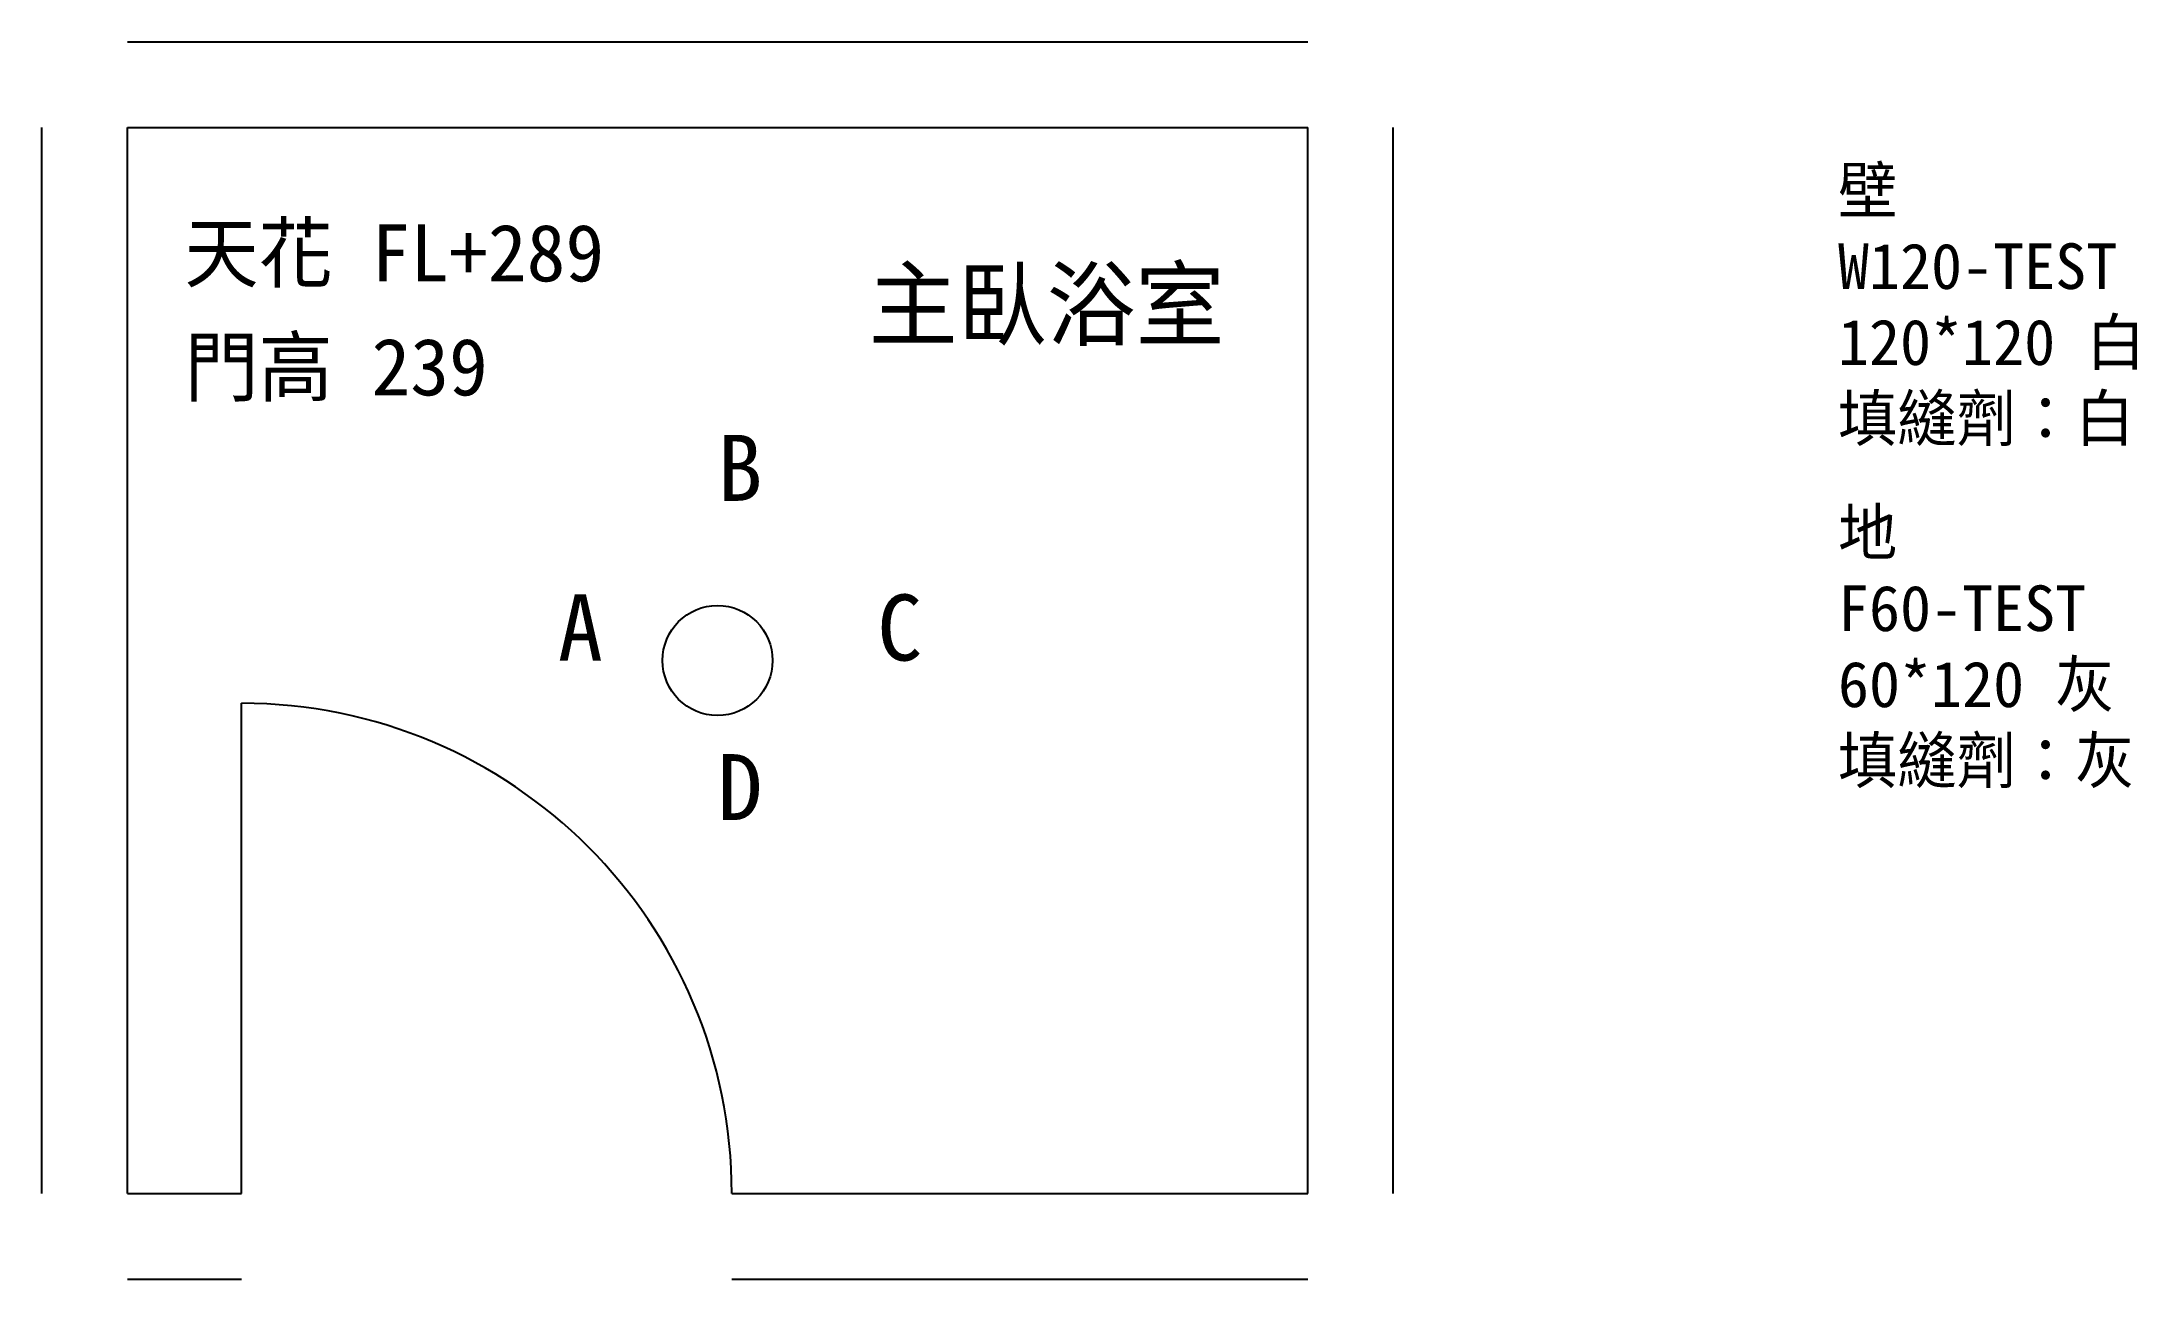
# Model space of a CAD drawing. Header units: metres. Extents: x 985 to 1352, y 485 to 702.
import ezdxf

# ---------------------------------------------------------------- set-up
doc = ezdxf.new("R2010")
doc.units = ezdxf.units.M

# ---------------------------------------------------------------- blocks, each defined once
blk = doc.blocks.new('DOOR86')
blk.add_line((0, 0), (0, 86))
blk.add_arc((0, 0), 86, 0, 90)
blk = doc.blocks.new('ABCD')
blk.add_circle((1592.53, 316.7), 9.65)
for s, p in [('B', (1592.53, 344.7)), ('A', (1564.53, 316.7)), ('C', (1620.53, 316.7)), ('D', (1592.53, 288.7))]:
    blk.add_text(s, height=11.58).set_placement(p)

msp = doc.modelspace()

# ---------------------------------------------------------------- linework, layer by layer
at = {"color": 7}
for p, q in [((1000, 702), (1207, 702)), ((985, 500), (985, 687)), ((1000, 687), (1207, 687)), ((1000, 500), (1000, 687)), ((1207, 500), (1207, 687)), ((1222, 500), (1222, 687)), ((1000, 500), (1020, 500)), ((1106, 500), (1207, 500)), ((1000, 485), (1020, 485)), ((1106, 485), (1207, 485))]:
    msp.add_line(p, q, dxfattribs=at)

# ---------------------------------------------------------------- block references
for name, p in [('ABCD', (-489.03, 276.8)), ('DOOR86', (1020, 500))]:
    msp.add_blockref(name, p)

# ---------------------------------------------------------------- texts
for s, height, p in [('天花 FL+289', 10, (1010, 660)), ('主臥浴室', 12, (1130, 650)), ('門高 239', 10, (1010, 640))]:
    msp.add_text(s, height=height).set_placement(p)
at = {"char_height": 8, "attachment_point": 1}
for s, insert in [('壁\\PW120-TEST\\P120*120 白\\P填縫劑：白', (1300, 680)), ('地\\PF60-TEST\\P60*120 灰\\P填縫劑：灰', (1300, 620))]:
    msp.add_mtext(s, dxfattribs=dict(at, insert=insert))

doc.saveas('drawing.dxf')
